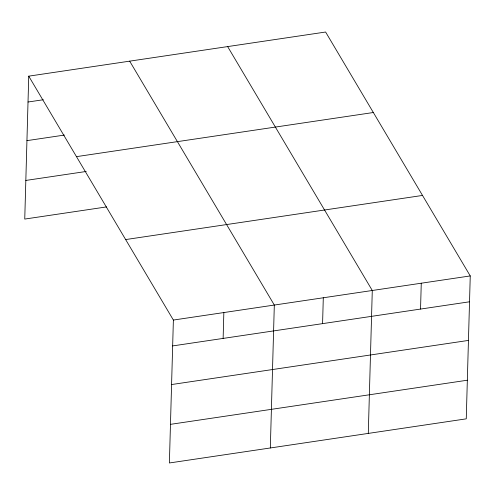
<?xml version="1.0" encoding="UTF-8"?>
<svg xmlns="http://www.w3.org/2000/svg" width="495" height="495" viewBox="0 0 495 495"><rect width="100%" height="100%" fill="white"/><g stroke="black" fill="none" stroke-linecap="round" stroke-linejoin="round"><path stroke-width="0.74" d="M28.741 76.156L173.38 320.055L169.389 462.974L466.259 418.844L470.25 275.932L325.611 32.026L28.741 76.156L24.75 219.068L106.567 206.91M223.127 338.413L223.845 312.555M270.326 447.969L274.317 305.05L129.678 61.151M322.579 323.631L323.297 297.773M368.292 433.41L372.283 290.491L227.644 46.586M420.546 309.072L421.264 283.208M28.017 102.013L43.312 99.742M26.94 140.642L64.412 135.073M76.471 156.643L373.341 112.514M25.827 180.44L86.235 171.462M125.65 239.568L422.52 195.438M173.38 320.055L470.25 275.932M172.656 345.918L469.526 301.789M171.579 384.547L468.449 340.418M170.466 424.345L467.336 380.216"/></g></svg>
